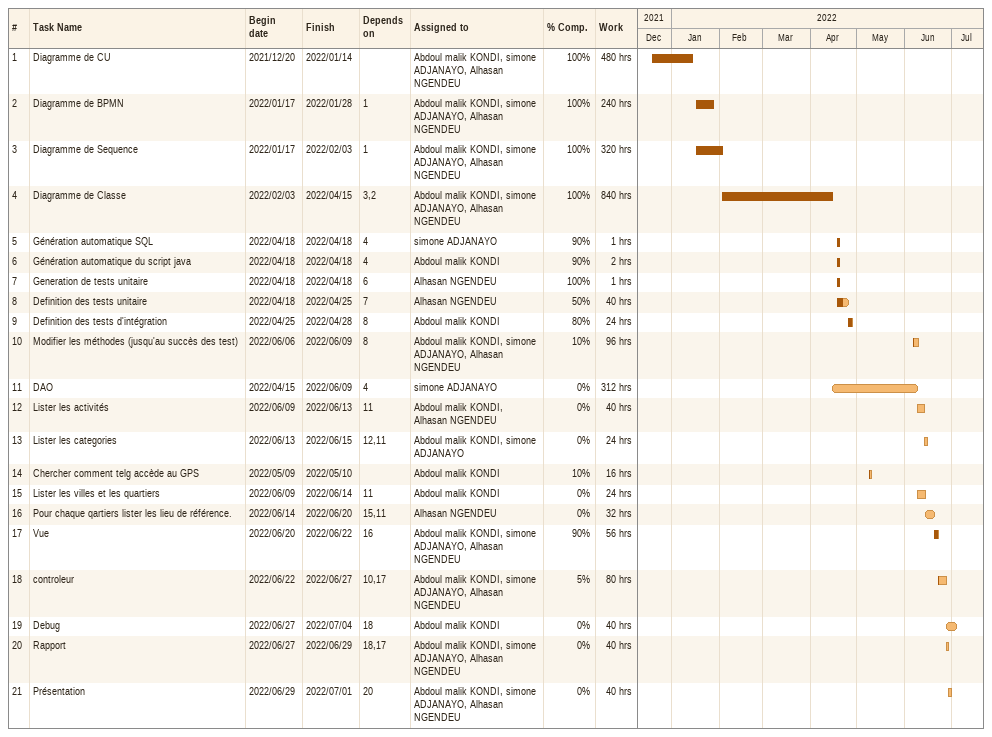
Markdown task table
| ID | Task | Start | Finish | Predecessors | Resources | % complete | Work (h) |
|---|---|---|---|---|---|---|---|
| 1 | Diagramme de CU | 2021-12-20 | 2022-01-14 |  | Abdoul malik KONDI, simone ADJANAYO, Alhasan NGENDEU | 100 | 480 |
| 2 | Diagramme de BPMN | 2022-01-17 | 2022-01-28 | 1 | Abdoul malik KONDI, simone ADJANAYO, Alhasan NGENDEU | 100 | 240 |
| 3 | Diagramme de Sequence | 2022-01-17 | 2022-02-03 | 1 | Abdoul malik KONDI, simone ADJANAYO, Alhasan NGENDEU | 100 | 320 |
| 4 | Diagramme de Classe | 2022-02-03 | 2022-04-15 | 3, 2 | Abdoul malik KONDI, simone ADJANAYO, Alhasan NGENDEU | 100 | 840 |
| 5 | Génération automatique SQL | 2022-04-18 | 2022-04-18 | 4 | simone ADJANAYO | 90 | 1 |
| 6 | Génération automatique du script java | 2022-04-18 | 2022-04-18 | 4 | Abdoul malik KONDI | 90 | 2 |
| 7 | Generation de tests unitaire | 2022-04-18 | 2022-04-18 | 6 | Alhasan NGENDEU | 100 | 1 |
| 8 | Definition des tests unitaire | 2022-04-18 | 2022-04-25 | 7 | Alhasan NGENDEU | 50 | 40 |
| 9 | Definition des tests d'intégration | 2022-04-25 | 2022-04-28 | 8 | Abdoul malik KONDI | 80 | 24 |
| 10 | Modifier les méthodes (jusqu'au succès des test) | 2022-06-06 | 2022-06-09 | 8 | Abdoul malik KONDI, simone ADJANAYO, Alhasan NGENDEU | 10 | 96 |
| 11 | DAO | 2022-04-15 | 2022-06-09 | 4 | simone ADJANAYO | 0 | 312 |
| 12 | Lister les activités | 2022-06-09 | 2022-06-13 | 11 | Abdoul malik KONDI, Alhasan NGENDEU | 0 | 40 |
| 13 | Lister les categories | 2022-06-13 | 2022-06-15 | 12, 11 | Abdoul malik KONDI, simone ADJANAYO | 0 | 24 |
| 14 | Chercher comment telg accède au GPS | 2022-05-09 | 2022-05-10 |  | Abdoul malik KONDI | 10 | 16 |
| 15 | Lister les villes et les quartiers | 2022-06-09 | 2022-06-14 | 11 | Abdoul malik KONDI | 0 | 24 |
| 16 | Pour chaque qartiers lister les lieu de référence. | 2022-06-14 | 2022-06-20 | 15, 11 | Alhasan NGENDEU | 0 | 32 |
| 17 | Vue | 2022-06-20 | 2022-06-22 | 16 | Abdoul malik KONDI, simone ADJANAYO, Alhasan NGENDEU | 90 | 56 |
| 18 | controleur | 2022-06-22 | 2022-06-27 | 10, 17 | Abdoul malik KONDI, simone ADJANAYO, Alhasan NGENDEU | 5 | 80 |
| 19 | Debug | 2022-06-27 | 2022-07-04 | 18 | Abdoul malik KONDI | 0 | 40 |
| 20 | Rapport | 2022-06-27 | 2022-06-29 | 18, 17 | Abdoul malik KONDI, simone ADJANAYO, Alhasan NGENDEU | 0 | 40 |
| 21 | Présentation | 2022-06-29 | 2022-07-01 | 20 | Abdoul malik KONDI, simone ADJANAYO, Alhasan NGENDEU | 0 | 40 |
